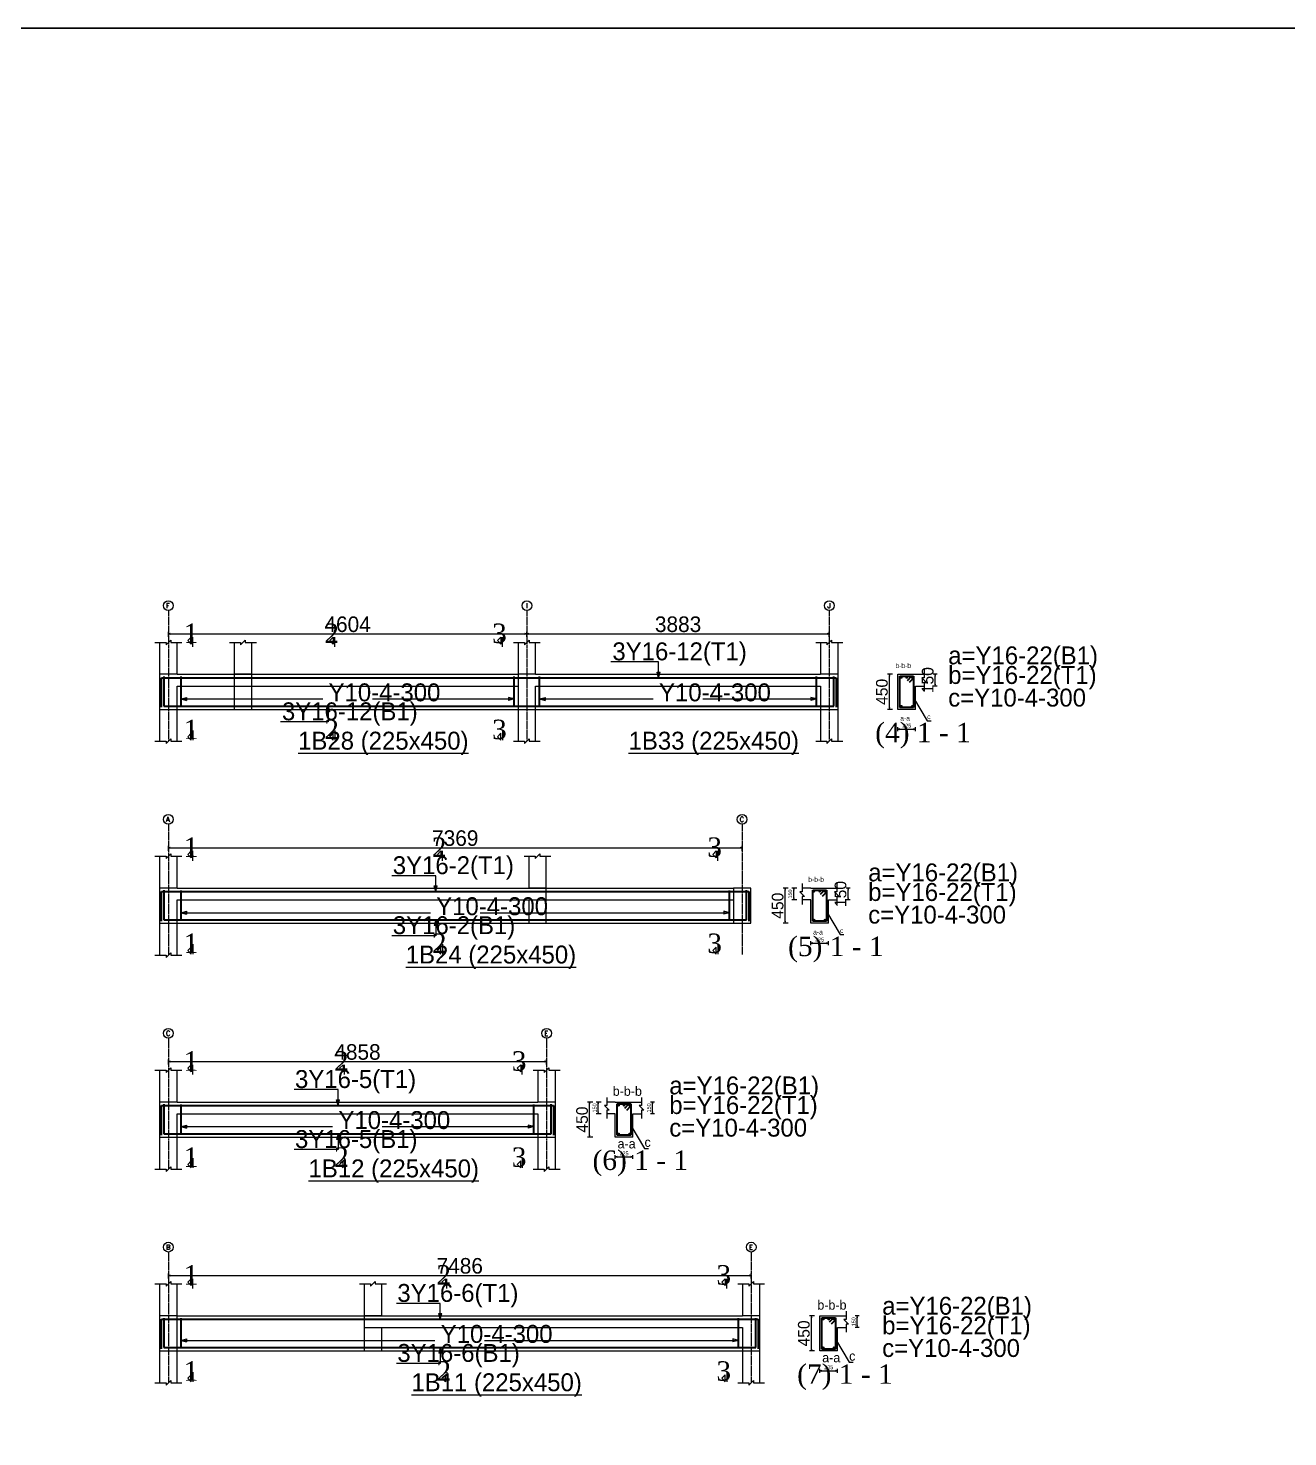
# Model space of a CAD drawing. Header units: inches. Extents: x 23 to 2032867, y 13 to 664695.
# Drawn here: x 762802 to 778980, y 21627 to 39708 of the extents above; entities that cross this region are included whole.
import ezdxf

# ---------------------------------------------------------------- set-up
doc = ezdxf.new("R2010")
doc.units = ezdxf.units.IN
doc.header["$MEASUREMENT"] = 0
for name, pattern in [('Center', [40, 10, -5, 20, -5]), ('CENTER2', [0.7, 0.5, -0.1, 0, -0.1]), ('HIDDEN', [0.375, 0.25, -0.125])]:
    doc.linetypes.add(name, pattern=pattern)
for name, color, linetype, lineweight in [('Dim', 5, 'ByLayer', 0), ('S-_ANOT----_D', 5, 'ByLayer', 0), ('S-_ANOTGRID_E', 4, 'Center', 0), ('S-_ANOTGRID_T', 96, 'ByLayer', 0), ('S-_ANOTSECN_T', 96, 'ByLayer', 0), ('S-_ANOTSYBL_E', 5, 'ByLayer', 0), ('S-_BEAM----_E1', 6, 'ByLayer', 0), ('S-_REIN----_E', 1, 'ByLayer', 0), ('S-_REINLINK_E', 8, 'ByLayer', 0), ('S-_REINMARK_T', 6, 'ByLayer', 0), ('S-_SLAB----_EB', 3, 'HIDDEN', 0), ('S-_SLAB----_EF', 5, 'ByLayer', 0)]:
    doc.layers.add(name, color=color, linetype=linetype, lineweight=lineweight)
doc.layers.add('dimensions', color=1, linetype='Continuous')
doc.styles.add('AKS2', font='ROMAND', dxfattribs={"height": 62.5})
doc.styles.add('OLCU', font='TXT', dxfattribs={"height": 50})
doc.styles.add('STYLE1', font='romantic.ttf')
doc.styles.add('TDONATI', font='TXT', dxfattribs={"height": 62.5})

# ---------------------------------------------------------------- blocks, each defined once
blk = doc.blocks.new('PCDIM_ARROW')
at = {"layer": 'Dim'}
blk.add_hatch(color=256, dxfattribs=at).paths.add_polyline_path([(0, 0), (-1, 0.1667), (-1, -0.1667)], flags=0)
blk.add_hatch(color=256, dxfattribs=at).paths.add_polyline_path([(0, 0), (-1, 0.1667), (-1, -0.1667)], flags=0)
blk.add_hatch(color=256, dxfattribs=at).paths.add_polyline_path([(0, 0), (-1, 0.1667), (-1, -0.1667)], flags=0)
blk.add_hatch(color=256, dxfattribs=at).paths.add_polyline_path([(0, 0), (-1, 0.1667), (-1, -0.1667)], flags=0)
at = {"layer": 'S-_ANOT----_D'}
blk.add_hatch(color=256, dxfattribs=at).paths.add_polyline_path([(0, 0), (-1, 0.1667), (-1, -0.1667)], flags=0)
blk.add_hatch(color=256, dxfattribs=at).paths.add_polyline_path([(0, 0), (-1, 0.1667), (-1, -0.1667)], flags=0)
at = {"layer": 'Dim'}
blk.add_lwpolyline([(0, 0), (-1, 0.1667), (-1, -0.1667)], close=True, dxfattribs=at)
blk.add_lwpolyline([(0, 0), (-1, 0.1667), (-1, -0.1667)], close=True, dxfattribs=at)
blk.add_lwpolyline([(0, 0), (-1, 0.1667), (-1, -0.1667)], close=True, dxfattribs=at)
blk.add_lwpolyline([(0, 0), (-1, 0.1667), (-1, -0.1667)], close=True, dxfattribs=at)
at = {"layer": 'S-_ANOT----_D'}
blk.add_lwpolyline([(0, 0), (-1, 0.1667), (-1, -0.1667)], close=True, dxfattribs=at)
blk.add_lwpolyline([(0, 0), (-1, 0.1667), (-1, -0.1667)], close=True, dxfattribs=at)

msp = doc.modelspace()

# ---------------------------------------------------------------- linework, layer by layer
at = {"layer": 'dimensions', "color": 7}
msp.add_lwpolyline([(796119.07, 8291.459), (744423.891, 8291.459), (744423.891, 39708.013), (796119.07, 39708.013)], close=True, dxfattribs=at)
at = {"layer": 'S-_ANOT----_D'}
for p, q in [((764430.23, 31824.31), (764572.73, 31824.31)), ((764572.73, 31794.31), (764632.73, 31854.31)), ((764572.73, 31824.31), (764572.73, 31794.31)), ((764632.73, 31854.31), (764632.73, 31824.31)), ((764632.73, 31824.31), (764775.23, 31824.31)), ((765387.73, 31824.31), (765530.23, 31824.31)), ((765387.73, 31824.31), (765530.23, 31824.31)), ((765530.23, 31794.31), (765590.23, 31854.31)), ((765530.23, 31794.31), (765590.23, 31854.31)), ((765530.23, 31824.31), (765530.23, 31794.31)), ((765530.23, 31824.31), (765530.23, 31794.31)), ((765590.23, 31854.31), (765590.23, 31824.31)), ((765590.23, 31854.31), (765590.23, 31824.31)), ((765590.23, 31824.31), (765732.73, 31824.31)), ((765590.23, 31824.31), (765732.73, 31824.31)), ((769034.73, 31824.31), (769177.23, 31824.31)), ((769177.23, 31794.31), (769237.23, 31854.31)), ((769177.23, 31824.31), (769177.23, 31794.31)), ((769237.23, 31854.31), (769237.23, 31824.31)), ((769237.23, 31824.31), (769379.73, 31824.31)), ((772918.23, 31824.31), (773060.73, 31824.31)), ((773060.73, 31794.31), (773120.73, 31854.31)), ((773060.73, 31824.31), (773060.73, 31794.31)), ((773120.73, 31854.31), (773120.73, 31824.31)), ((773120.73, 31824.31), (773263.23, 31824.31)), ((770898.98, 31574.31), (770286.48, 31574.31)), ((770898.98, 31371.31), (770898.98, 31574.31)), ((774308.23, 31474.31), (774308.23, 31369.31)), ((770898.98, 31371.31), (770879.57, 31443.755)), ((770879.57, 31443.755), (770918.39, 31443.755)), ((770898.98, 31371.31), (770918.39, 31443.755)), ((774308.23, 31369.31), (774278.23, 31369.31)), ((774278.23, 31369.31), (774338.23, 31309.31)), ((774338.23, 31309.31), (774308.23, 31309.31)), ((774308.23, 31309.31), (774308.23, 31204.31)), ((764765.23, 31099.31), (764765.23, 31139.31)), ((764765.23, 31099.31), (764837.67, 31118.721)), ((764765.23, 31099.31), (764837.67, 31079.899)), ((764765.23, 31099.31), (764765.23, 31074.31)), ((764765.23, 31099.31), (766586.23, 31099.31)), ((764837.67, 31118.721), (764837.67, 31079.899)), ((767223.73, 31099.31), (769044.73, 31099.31)), ((769044.73, 31099.31), (768972.28, 31118.721)), ((768972.28, 31118.721), (768972.28, 31079.899)), ((769044.73, 31099.31), (768972.28, 31079.899)), ((769044.73, 31099.31), (769044.73, 31139.31)), ((769044.73, 31099.31), (769044.73, 31074.31)), ((769369.73, 31099.31), (769369.73, 31139.31)), ((769369.73, 31099.31), (769442.17, 31118.721)), ((769369.73, 31099.31), (769442.17, 31079.899)), ((769369.73, 31099.31), (769369.73, 31074.31)), ((769369.73, 31099.31), (770830.23, 31099.31)), ((769442.17, 31118.721), (769442.17, 31079.899)), ((771467.73, 31099.31), (772928.23, 31099.31)), ((772928.23, 31099.31), (772855.78, 31118.721)), ((772855.78, 31118.721), (772855.78, 31079.899)), ((772928.23, 31099.31), (772855.78, 31079.899)), ((772928.23, 31099.31), (772928.23, 31139.31)), ((772928.23, 31099.31), (772928.23, 31074.31)), ((774173.22, 31114.31), (774348.23, 30819.31)), ((766654.98, 31007.31), (766635.57, 30934.866)), ((766674.39, 30934.866), (766635.57, 30934.866)), ((766654.98, 31007.31), (766674.39, 30934.866)), ((766654.98, 31007.31), (766654.98, 30804.31)), ((766654.98, 30804.31), (766042.48, 30804.31)), ((774348.23, 30819.31), (774398.23, 30819.31)), ((764572.73, 30524.31), (764632.73, 30584.31)), ((764632.73, 30584.31), (764632.73, 30554.31)), ((769177.23, 30524.31), (769237.23, 30584.31)), ((769237.23, 30584.31), (769237.23, 30554.31)), ((773060.73, 30524.31), (773120.73, 30584.31)), ((773120.73, 30584.31), (773120.73, 30554.31)), ((764430.23, 30554.31), (764572.73, 30554.31)), ((764572.73, 30554.31), (764572.73, 30524.31)), ((764632.73, 30554.31), (764775.23, 30554.31)), ((769034.73, 30554.31), (769177.23, 30554.31)), ((769177.23, 30554.31), (769177.23, 30524.31)), ((769237.23, 30554.31), (769379.73, 30554.31)), ((772918.23, 30554.31), (773060.73, 30554.31)), ((773060.73, 30554.31), (773060.73, 30524.31)), ((773120.73, 30554.31), (773263.23, 30554.31)), ((764430.23, 29079.31), (764572.73, 29079.31)), ((764572.73, 29049.31), (764632.73, 29109.31)), ((764572.73, 29079.31), (764572.73, 29049.31)), ((764632.73, 29109.31), (764632.73, 29079.31)), ((764632.73, 29079.31), (764775.23, 29079.31)), ((769171.07, 29079.31), (769313.57, 29079.31)), ((769171.07, 29079.31), (769313.57, 29079.31)), ((769313.57, 29049.31), (769373.57, 29109.31)), ((769313.57, 29049.31), (769373.57, 29109.31)), ((769313.57, 29079.31), (769313.57, 29049.31)), ((769313.57, 29079.31), (769313.57, 29049.31)), ((769373.57, 29109.31), (769373.57, 29079.31)), ((769373.57, 29109.31), (769373.57, 29079.31)), ((769373.57, 29079.31), (769516.07, 29079.31)), ((769373.57, 29079.31), (769516.07, 29079.31)), ((768037.11, 28829.31), (767474.61, 28829.31)), ((768037.11, 28626.31), (768037.11, 28829.31)), ((768037.11, 28626.31), (768017.7, 28698.754)), ((768017.7, 28698.754), (768056.52, 28698.754)), ((768037.11, 28626.31), (768056.52, 28698.754)), ((772743.99, 28624.31), (772713.99, 28624.31)), ((772713.99, 28624.31), (772773.99, 28564.31)), ((772743.99, 28729.31), (772743.99, 28624.31)), ((773188.99, 28624.31), (773158.99, 28624.31)), ((773158.99, 28624.31), (773218.99, 28564.31)), ((773188.99, 28729.31), (773188.99, 28624.31)), ((764765.23, 28354.31), (764765.23, 28394.31)), ((771808.99, 28354.31), (771808.99, 28394.31)), ((772773.99, 28564.31), (772743.99, 28564.31)), ((772743.99, 28564.31), (772743.99, 28459.31)), ((773218.99, 28564.31), (773188.99, 28564.31)), ((773188.99, 28564.31), (773188.99, 28459.31)), ((764765.23, 28354.31), (764837.67, 28373.721)), ((764765.23, 28354.31), (764837.67, 28334.899)), ((764765.23, 28354.31), (764765.23, 28329.31)), ((764765.23, 28354.31), (767968.36, 28354.31)), ((764837.67, 28373.721), (764837.67, 28334.899)), ((768037.11, 28262.31), (768017.7, 28189.866)), ((768037.11, 28262.31), (768056.52, 28189.866)), ((768037.11, 28262.31), (768037.11, 28059.31)), ((768605.86, 28354.31), (771808.99, 28354.31)), ((771808.99, 28354.31), (771736.54, 28373.721)), ((771736.54, 28373.721), (771736.54, 28334.899)), ((771808.99, 28354.31), (771736.54, 28334.899)), ((771808.99, 28354.31), (771808.99, 28329.31)), ((773053.98, 28369.31), (773228.99, 28074.31)), ((768037.11, 28059.31), (767474.61, 28059.31)), ((768056.52, 28189.866), (768017.7, 28189.866)), ((773228.99, 28074.31), (773278.99, 28074.31)), ((764430.23, 27809.31), (764572.73, 27809.31)), ((764572.73, 27779.31), (764632.73, 27839.31)), ((764572.73, 27809.31), (764572.73, 27779.31)), ((764632.73, 27839.31), (764632.73, 27809.31)), ((764632.73, 27809.31), (764775.23, 27809.31)), ((764430.23, 26334.31), (764572.73, 26334.31)), ((764572.73, 26304.31), (764632.73, 26364.31)), ((764572.73, 26334.31), (764572.73, 26304.31)), ((764632.73, 26364.31), (764632.73, 26334.31)), ((764632.73, 26334.31), (764775.23, 26334.31)), ((769287.81, 26334.31), (769430.31, 26334.31)), ((769430.31, 26304.31), (769490.32, 26364.31)), ((769430.31, 26334.31), (769430.31, 26304.31)), ((769490.32, 26364.31), (769490.32, 26334.31)), ((769490.32, 26334.31), (769632.82, 26334.31)), ((766781.52, 26084.31), (766219.02, 26084.31)), ((766781.52, 25881.31), (766781.52, 26084.31)), ((766781.52, 25881.31), (766762.11, 25953.754)), ((766762.11, 25953.754), (766800.93, 25953.754)), ((766781.52, 25881.31), (766800.93, 25953.754)), ((770232.82, 25879.31), (770202.82, 25879.31)), ((770202.82, 25879.31), (770262.81, 25819.31)), ((770232.82, 25984.31), (770232.82, 25879.31)), ((770677.82, 25879.31), (770647.81, 25879.31)), ((770647.81, 25879.31), (770707.81, 25819.31)), ((770677.82, 25984.31), (770677.82, 25879.31)), ((770262.81, 25819.31), (770232.82, 25819.31)), ((770232.82, 25819.31), (770232.82, 25714.31)), ((770707.81, 25819.31), (770677.82, 25819.31)), ((770677.82, 25819.31), (770677.82, 25714.31)), ((764765.23, 25609.31), (764765.23, 25649.31)), ((764765.23, 25609.31), (764837.67, 25628.721)), ((764765.23, 25609.31), (764837.67, 25589.899)), ((764765.23, 25609.31), (764765.23, 25584.31)), ((764765.23, 25609.31), (766712.77, 25609.31)), ((764837.67, 25628.721), (764837.67, 25589.899)), ((766781.52, 25517.31), (766762.11, 25444.865)), ((766781.52, 25517.31), (766800.93, 25444.865)), ((766781.52, 25517.31), (766781.52, 25314.31)), ((767350.27, 25609.31), (769297.81, 25609.31)), ((769297.81, 25609.31), (769225.37, 25628.721)), ((769225.37, 25628.721), (769225.37, 25589.899)), ((769297.81, 25609.31), (769225.37, 25589.899)), ((769297.81, 25609.31), (769297.81, 25649.31)), ((769297.81, 25609.31), (769297.81, 25584.31)), ((770542.81, 25624.31), (770717.81, 25329.31)), ((766781.52, 25314.31), (766219.02, 25314.31)), ((766800.93, 25444.865), (766762.11, 25444.865)), ((770717.81, 25329.31), (770767.82, 25329.31)), ((764430.23, 25064.31), (764572.73, 25064.31)), ((764572.73, 25034.31), (764632.73, 25094.31)), ((764572.73, 25064.31), (764572.73, 25034.31)), ((764632.73, 25094.31), (764632.73, 25064.31)), ((764632.73, 25064.31), (764775.23, 25064.31)), ((769287.81, 25064.31), (769430.31, 25064.31)), ((769430.31, 25034.31), (769490.32, 25094.31)), ((769430.31, 25064.31), (769430.31, 25034.31)), ((769490.32, 25094.31), (769490.32, 25064.31)), ((769490.32, 25064.31), (769632.82, 25064.31)), ((764430.23, 23589.31), (764572.73, 23589.31)), ((764572.73, 23559.31), (764632.73, 23619.31)), ((764572.73, 23589.31), (764572.73, 23559.31)), ((764632.73, 23619.31), (764632.73, 23589.31)), ((764632.73, 23589.31), (764775.23, 23589.31)), ((767058.15, 23589.31), (767200.65, 23589.31)), ((767058.15, 23589.31), (767200.65, 23589.31)), ((767200.65, 23559.31), (767260.65, 23619.31)), ((767200.65, 23559.31), (767260.65, 23619.31)), ((767200.65, 23589.31), (767200.65, 23559.31)), ((767200.65, 23589.31), (767200.65, 23559.31)), ((767260.65, 23619.31), (767260.65, 23589.31)), ((767260.65, 23619.31), (767260.65, 23589.31)), ((767260.65, 23589.31), (767403.15, 23589.31)), ((767260.65, 23589.31), (767403.15, 23589.31)), ((771915.73, 23589.31), (772058.23, 23589.31)), ((772058.23, 23559.31), (772118.23, 23619.31)), ((772058.23, 23589.31), (772058.23, 23559.31)), ((772118.23, 23619.31), (772118.23, 23589.31)), ((772118.23, 23589.31), (772260.73, 23589.31)), ((768095.48, 23339.31), (767532.98, 23339.31)), ((768095.48, 23136.31), (768095.48, 23339.31)), ((768095.48, 23136.31), (768076.07, 23208.754)), ((768076.07, 23208.754), (768114.89, 23208.754)), ((768095.48, 23136.31), (768114.89, 23208.754)), ((773305.73, 23239.31), (773305.73, 23134.31)), ((773305.73, 23134.31), (773275.73, 23134.31)), ((773275.73, 23134.31), (773335.73, 23074.31)), ((773335.73, 23074.31), (773305.73, 23074.31)), ((773305.73, 23074.31), (773305.73, 22969.31)), ((764765.23, 22864.31), (764765.23, 22904.31)), ((764765.23, 22864.31), (764837.67, 22883.721)), ((764765.23, 22864.31), (764837.67, 22844.899)), ((764765.23, 22864.31), (764765.23, 22839.31)), ((764765.23, 22864.31), (768026.73, 22864.31)), ((764837.67, 22883.721), (764837.67, 22844.899)), ((768664.23, 22864.31), (771925.73, 22864.31)), ((771925.73, 22864.31), (771853.29, 22883.721)), ((771853.29, 22883.721), (771853.29, 22844.899)), ((771925.73, 22864.31), (771853.29, 22844.899)), ((771925.73, 22864.31), (771925.73, 22904.31)), ((771925.73, 22864.31), (771925.73, 22839.31)), ((773170.73, 22879.31), (773345.73, 22584.31)), ((768095.48, 22772.31), (768076.07, 22699.866)), ((768114.89, 22699.866), (768076.07, 22699.866)), ((768095.48, 22772.31), (768114.89, 22699.866)), ((768095.48, 22772.31), (768095.48, 22569.31)), ((768095.48, 22569.31), (767532.98, 22569.31)), ((773345.73, 22584.31), (773395.73, 22584.31)), ((764430.23, 22319.31), (764572.73, 22319.31)), ((764572.73, 22289.31), (764632.73, 22349.31)), ((764572.73, 22319.31), (764572.73, 22289.31)), ((764632.73, 22349.31), (764632.73, 22319.31)), ((764632.73, 22319.31), (764775.23, 22319.31)), ((771915.73, 22319.31), (772058.23, 22319.31)), ((772058.23, 22289.31), (772118.23, 22349.31)), ((772058.23, 22319.31), (772058.23, 22289.31)), ((772118.23, 22349.31), (772118.23, 22319.31)), ((772118.23, 22319.31), (772260.73, 22319.31))]:
    msp.add_line(p, q, dxfattribs=at)
at = {"layer": 'S-_ANOT----_D', "linetype": 'Continuous'}
for p, q in [((764602.73, 31894.31), (764602.73, 31959.31)), ((764627.73, 31934.31), (769182.23, 31934.31)), ((769207.23, 31894.31), (769207.23, 31959.31)), ((769207.23, 31894.31), (769207.23, 31959.31)), ((769232.23, 31934.31), (773065.73, 31934.31)), ((773090.73, 31894.31), (773090.73, 31959.31)), ((773903.23, 31414.31), (773838.23, 31414.31)), ((773863.23, 30989.31), (773863.23, 31389.31)), ((774476.23, 31414.31), (774426.23, 31414.31)), ((774451.23, 31289.31), (774451.23, 31389.31)), ((774476.23, 31264.31), (774426.23, 31264.31)), ((773903.23, 30964.31), (773838.23, 30964.31)), ((773973.23, 30684.31), (773973.23, 30734.31)), ((773998.23, 30709.31), (774173.23, 30709.31)), ((774198.23, 30684.31), (774198.23, 30734.31)), ((764602.73, 29149.31), (764602.73, 29214.31)), ((764627.73, 29189.31), (771946.49, 29189.31)), ((771971.49, 29149.31), (771971.49, 29214.31)), ((772563.99, 28669.31), (772498.99, 28669.31)), ((772523.99, 28244.31), (772523.99, 28644.31)), ((772673.99, 28669.31), (772608.99, 28669.31)), ((772633.99, 28544.31), (772633.99, 28644.31)), ((773356.99, 28669.31), (773306.99, 28669.31)), ((773331.99, 28544.31), (773331.99, 28644.31)), ((772673.99, 28519.31), (772608.99, 28519.31)), ((773356.99, 28519.31), (773306.99, 28519.31)), ((772563.99, 28219.31), (772498.99, 28219.31)), ((772853.99, 27939.31), (772853.99, 27989.31)), ((772878.99, 27964.31), (773053.99, 27964.31)), ((773078.99, 27939.31), (773078.99, 27989.31)), ((764602.73, 26404.31), (764602.73, 26469.31)), ((764627.73, 26444.31), (769435.31, 26444.31)), ((769460.31, 26404.31), (769460.31, 26469.31)), ((770052.82, 25924.31), (769987.81, 25924.31)), ((770012.81, 25499.31), (770012.81, 25899.31)), ((770162.81, 25924.31), (770097.82, 25924.31)), ((770122.82, 25799.31), (770122.82, 25899.31)), ((770845.81, 25924.31), (770795.82, 25924.31)), ((770820.82, 25799.31), (770820.82, 25899.31)), ((770162.81, 25774.31), (770097.82, 25774.31)), ((770845.81, 25774.31), (770795.82, 25774.31)), ((770052.82, 25474.31), (769987.81, 25474.31)), ((770342.81, 25194.31), (770342.81, 25244.31)), ((770367.81, 25219.31), (770542.81, 25219.31)), ((770567.81, 25194.31), (770567.81, 25244.31)), ((764602.73, 23659.31), (764602.73, 23724.31)), ((764627.73, 23699.31), (772063.23, 23699.31)), ((772088.23, 23659.31), (772088.23, 23724.31)), ((772900.73, 23179.31), (772835.73, 23179.31)), ((772860.73, 22754.31), (772860.73, 23154.31)), ((773473.74, 23179.31), (773423.73, 23179.31)), ((773448.73, 23054.31), (773448.73, 23154.31)), ((773473.74, 23029.31), (773423.73, 23029.31)), ((772900.73, 22729.31), (772835.73, 22729.31)), ((772970.73, 22449.31), (772970.73, 22499.31)), ((772995.73, 22474.31), (773170.73, 22474.31)), ((773195.73, 22449.31), (773195.73, 22499.31))]:
    msp.add_line(p, q, dxfattribs=at)
at = {"layer": 'S-_ANOT----_D', "color": 7}
for centre in [(764602.73, 32296.81), (769207.23, 32296.81), (773090.73, 32296.81), (764602.73, 29551.81), (771971.49, 29551.81), (764602.73, 26806.81), (769460.31, 26806.81), (764602.73, 24061.81), (772088.23, 24061.81)]:
    msp.add_circle(centre, 62.5, dxfattribs=at)
at = {"layer": 'S-_ANOTGRID_E'}
for p, q in [((764602.73, 32234.31), (764602.73, 30554.31)), ((769207.23, 32234.31), (769207.23, 30554.31)), ((773090.73, 32234.31), (773090.73, 30554.31)), ((764602.73, 29489.31), (764602.73, 27809.31)), ((771971.49, 29489.31), (771971.49, 27819.31)), ((764602.73, 26744.31), (764602.73, 25064.31)), ((769460.31, 26744.31), (769460.31, 25064.31)), ((764602.73, 23999.31), (764602.73, 22319.31)), ((772088.23, 23999.31), (772088.23, 22319.31))]:
    msp.add_line(p, q, dxfattribs=at)
at = {"layer": 'S-_ANOTSYBL_E'}
for p, q in [((764895.23, 31891.81), (764851.03, 31847.616)), ((764851.03, 31847.616), (764895.23, 31803.422)), ((764895.23, 31891.81), (764895.23, 31803.422)), ((764915.23, 31766.81), (764915.23, 31891.81)), ((766719.98, 31891.81), (766675.78, 31847.616)), ((766675.78, 31847.616), (766719.98, 31803.422)), ((766719.98, 31891.81), (766719.98, 31803.422)), ((766739.98, 31766.81), (766739.98, 31891.81)), ((768874.73, 31891.81), (768830.53, 31847.616)), ((768830.53, 31847.616), (768874.73, 31803.422)), ((768874.73, 31891.81), (768874.73, 31803.422)), ((768894.73, 31766.81), (768894.73, 31891.81)), ((764851.03, 30613.504), (764895.23, 30657.698)), ((764895.23, 30569.31), (764851.03, 30613.504)), ((764895.23, 30569.31), (764895.23, 30657.698)), ((764915.23, 30694.31), (764915.23, 30569.31)), ((766675.78, 30613.504), (766719.98, 30657.698)), ((766719.98, 30569.31), (766675.78, 30613.504)), ((766719.98, 30569.31), (766719.98, 30657.698)), ((766739.98, 30694.31), (766739.98, 30569.31)), ((768830.53, 30613.504), (768874.73, 30657.698)), ((768874.73, 30569.31), (768830.53, 30613.504)), ((768874.73, 30569.31), (768874.73, 30657.698)), ((768894.73, 30694.31), (768894.73, 30569.31)), ((764895.23, 29146.81), (764851.03, 29102.616)), ((764895.23, 29146.81), (764895.23, 29058.422)), ((764915.23, 29021.81), (764915.23, 29146.81)), ((768102.11, 29146.81), (768057.91, 29102.616)), ((768102.11, 29146.81), (768102.11, 29058.422)), ((768122.11, 29021.81), (768122.11, 29146.81)), ((771638.99, 29146.81), (771594.79, 29102.616)), ((771638.99, 29146.81), (771638.99, 29058.422)), ((771658.99, 29021.81), (771658.99, 29146.81)), ((764851.03, 29102.616), (764895.23, 29058.422)), ((768057.91, 29102.616), (768102.11, 29058.422)), ((771594.79, 29102.616), (771638.99, 29058.422)), ((764851.03, 27868.504), (764895.23, 27912.698)), ((764895.23, 27824.31), (764851.03, 27868.504)), ((764895.23, 27824.31), (764895.23, 27912.698)), ((764915.23, 27949.31), (764915.23, 27824.31)), ((768057.91, 27868.504), (768102.11, 27912.698)), ((768102.11, 27824.31), (768057.91, 27868.504)), ((768102.11, 27824.31), (768102.11, 27912.698)), ((768122.11, 27949.31), (768122.11, 27824.31)), ((771594.79, 27868.504), (771638.99, 27912.698)), ((771638.99, 27824.31), (771594.79, 27868.504)), ((771638.99, 27824.31), (771638.99, 27912.698)), ((771658.99, 27949.31), (771658.99, 27824.31)), ((764895.23, 26401.81), (764851.03, 26357.616)), ((764895.23, 26401.81), (764895.23, 26313.422)), ((764915.23, 26276.81), (764915.23, 26401.81)), ((766846.52, 26401.81), (766802.33, 26357.616)), ((766846.52, 26401.81), (766846.52, 26313.422)), ((766866.52, 26276.81), (766866.52, 26401.81)), ((769127.81, 26401.81), (769083.62, 26357.616)), ((769127.81, 26401.81), (769127.81, 26313.422)), ((769147.81, 26276.81), (769147.81, 26401.81)), ((764851.03, 26357.616), (764895.23, 26313.422)), ((766802.33, 26357.616), (766846.52, 26313.422)), ((769083.62, 26357.616), (769127.81, 26313.422)), ((764851.03, 25123.504), (764895.23, 25167.699)), ((764895.23, 25079.31), (764895.23, 25167.699)), ((764915.23, 25204.31), (764915.23, 25079.31)), ((766802.33, 25123.504), (766846.52, 25167.699)), ((766846.52, 25079.31), (766846.52, 25167.699)), ((766866.52, 25204.31), (766866.52, 25079.31)), ((769083.62, 25123.504), (769127.81, 25167.699)), ((769127.81, 25079.31), (769127.81, 25167.699)), ((769147.81, 25204.31), (769147.81, 25079.31)), ((764895.23, 25079.31), (764851.03, 25123.504)), ((766846.52, 25079.31), (766802.33, 25123.504)), ((769127.81, 25079.31), (769083.62, 25123.504)), ((764895.23, 23656.81), (764851.03, 23612.617)), ((764851.03, 23612.617), (764895.23, 23568.422)), ((764895.23, 23656.81), (764895.23, 23568.422)), ((764915.23, 23531.81), (764915.23, 23656.81)), ((768160.48, 23656.81), (768116.29, 23612.617)), ((768116.29, 23612.617), (768160.48, 23568.422)), ((768160.48, 23656.81), (768160.48, 23568.422)), ((768180.48, 23531.81), (768180.48, 23656.81)), ((771755.73, 23656.81), (771711.54, 23612.617)), ((771711.54, 23612.617), (771755.73, 23568.422)), ((771755.73, 23656.81), (771755.73, 23568.422)), ((771775.74, 23531.81), (771775.74, 23656.81)), ((764851.03, 22378.5), (764895.23, 22422.699)), ((764895.23, 22334.31), (764895.23, 22422.699)), ((764915.23, 22459.31), (764915.23, 22334.31)), ((768116.29, 22378.5), (768160.48, 22422.699)), ((768160.48, 22334.31), (768160.48, 22422.699)), ((768180.48, 22459.31), (768180.48, 22334.31)), ((771711.54, 22378.5), (771755.73, 22422.699)), ((771755.73, 22334.31), (771755.73, 22422.699)), ((771775.74, 22459.31), (771775.74, 22334.31)), ((764895.23, 22334.31), (764851.03, 22378.5)), ((768160.48, 22334.31), (768116.29, 22378.5)), ((771755.73, 22334.31), (771711.54, 22378.5))]:
    msp.add_line(p, q, dxfattribs=at)
at = {"layer": 'S-_BEAM----_E1'}
for p, q in [((764490.23, 31824.31), (764490.23, 31414.31)), ((764715.23, 31414.31), (764715.23, 31824.31)), ((769094.73, 31824.31), (769094.73, 31414.31)), ((769319.73, 31414.31), (769319.73, 31824.31)), ((772978.23, 31824.31), (772978.23, 31414.31)), ((773203.23, 31414.31), (773203.23, 31824.31)), ((764490.23, 31414.31), (764490.23, 30554.31)), ((764715.23, 31414.31), (769094.73, 31414.31)), ((769319.73, 31414.31), (772978.23, 31414.31)), ((773203.23, 30554.31), (773203.23, 31414.31)), ((773973.23, 31414.31), (774198.23, 31414.31)), ((773973.23, 30964.31), (773973.23, 31414.31)), ((774198.23, 31414.31), (774308.23, 31414.31)), ((774198.23, 30964.31), (774198.23, 31264.31)), ((774198.23, 31264.31), (774308.23, 31264.31)), ((764715.23, 30554.31), (764715.23, 30964.31)), ((764715.23, 30964.31), (769094.73, 30964.31)), ((769094.73, 30964.31), (769094.73, 30554.31)), ((769319.73, 30554.31), (769319.73, 30964.31)), ((769319.73, 30964.31), (772978.23, 30964.31)), ((772978.23, 30964.31), (772978.23, 30554.31)), ((774198.23, 30964.31), (773973.23, 30964.31)), ((764490.23, 29079.31), (764490.23, 28669.31)), ((764715.23, 28669.31), (764715.23, 29079.31)), ((764490.23, 28669.31), (764490.23, 27809.31)), ((764715.23, 28669.31), (771858.99, 28669.31)), ((772083.99, 28669.31), (771858.99, 28669.31)), ((772083.99, 28219.31), (772083.99, 28669.31)), ((772853.99, 28669.31), (772743.99, 28669.31)), ((772853.99, 28669.31), (773078.99, 28669.31)), ((773078.99, 28669.31), (773188.99, 28669.31)), ((772853.99, 28519.31), (772743.99, 28519.31)), ((772853.99, 28219.31), (772853.99, 28519.31)), ((773078.99, 28219.31), (773078.99, 28519.31)), ((773078.99, 28519.31), (773188.99, 28519.31)), ((764715.23, 27809.31), (764715.23, 28219.31)), ((764715.23, 28219.31), (771858.99, 28219.31)), ((771858.99, 28219.31), (772083.99, 28219.31)), ((773078.99, 28219.31), (772853.99, 28219.31)), ((764490.23, 26334.31), (764490.23, 25924.31)), ((764715.23, 25924.31), (764715.23, 26334.31)), ((769347.82, 26334.31), (769347.82, 25924.31)), ((769572.81, 25924.31), (769572.81, 26334.31)), ((764490.23, 25924.31), (764490.23, 25064.31)), ((764715.23, 25924.31), (769347.82, 25924.31)), ((769572.81, 25064.31), (769572.81, 25924.31)), ((770342.81, 25924.31), (770232.82, 25924.31)), ((770342.81, 25924.31), (770567.81, 25924.31)), ((770567.81, 25924.31), (770677.82, 25924.31)), ((770342.81, 25774.31), (770232.82, 25774.31)), ((770342.81, 25474.31), (770342.81, 25774.31)), ((770567.81, 25474.31), (770567.81, 25774.31)), ((770567.81, 25774.31), (770677.82, 25774.31)), ((764715.23, 25064.31), (764715.23, 25474.31)), ((764715.23, 25474.31), (769347.82, 25474.31)), ((769347.82, 25474.31), (769347.82, 25064.31)), ((770567.81, 25474.31), (770342.81, 25474.31)), ((764490.23, 23589.31), (764490.23, 23179.31)), ((764715.23, 23179.31), (764715.23, 23589.31)), ((771975.73, 23589.31), (771975.73, 23179.31)), ((772200.73, 23179.31), (772200.73, 23589.31)), ((764490.23, 23179.31), (764490.23, 22319.31)), ((764715.23, 23179.31), (771975.73, 23179.31)), ((772200.73, 22319.31), (772200.73, 23179.31)), ((772970.73, 23179.31), (773195.73, 23179.31)), ((772970.73, 22729.31), (772970.73, 23179.31)), ((773195.73, 23179.31), (773305.73, 23179.31)), ((773195.73, 22729.31), (773195.73, 23029.31)), ((773195.73, 23029.31), (773305.73, 23029.31)), ((764715.23, 22319.31), (764715.23, 22729.31)), ((764715.23, 22729.31), (771975.73, 22729.31)), ((771975.73, 22729.31), (771975.73, 22319.31)), ((773195.73, 22729.31), (772970.73, 22729.31))]:
    msp.add_line(p, q, dxfattribs=at)
at = {"layer": 'S-_REIN----_E', "lineweight": 30}
for p, q in [((764515.23, 30991.31), (764515.23, 31371.31)), ((764515.23, 31371.31), (773178.23, 31371.31)), ((764545.23, 31387.31), (764545.23, 31007.31)), ((773148.23, 31007.31), (773148.23, 31387.31)), ((773178.23, 31371.31), (773178.23, 30991.31)), ((764545.23, 31007.31), (773148.23, 31007.31)), ((764515.23, 28246.31), (764515.23, 28626.31)), ((764515.23, 28626.31), (772058.99, 28626.31)), ((764545.23, 28642.31), (764545.23, 28262.31)), ((772028.99, 28262.31), (772028.99, 28642.31)), ((772058.99, 28626.31), (772058.99, 28246.31)), ((764545.23, 28262.31), (772028.99, 28262.31)), ((764515.23, 25501.31), (764515.23, 25881.31)), ((764515.23, 25881.31), (769547.81, 25881.31)), ((764545.23, 25897.31), (764545.23, 25517.31)), ((769517.81, 25517.31), (769517.81, 25897.31)), ((769547.81, 25881.31), (769547.81, 25501.31)), ((764545.23, 25517.31), (769517.81, 25517.31)), ((764545.23, 23152.31), (764545.23, 22772.31)), ((772145.73, 22772.31), (772145.73, 23152.31)), ((764515.23, 22756.31), (764515.23, 23136.31)), ((764515.23, 23136.31), (772175.73, 23136.31)), ((772175.73, 23136.31), (772175.73, 22756.31)), ((764545.23, 22772.31), (772145.73, 22772.31))]:
    msp.add_line(p, q, dxfattribs=at)
at = {"layer": 'S-_REIN----_E'}
for centre in [(774016.23, 31371.31), (774085.73, 31371.31), (774155.23, 31371.31), (774016.23, 31007.31), (774155.23, 31007.31), (772896.99, 28626.31), (772966.49, 28626.31), (773035.99, 28626.31), (772896.99, 28262.31), (773035.99, 28262.31), (770385.82, 25881.31), (770455.32, 25881.31), (770524.82, 25881.31), (770385.82, 25517.31), (770524.82, 25517.31), (773013.73, 23136.31), (773083.23, 23136.31), (773152.73, 23136.31), (773013.73, 22772.31), (773152.73, 22772.31)]:
    msp.add_circle(centre, 8, dxfattribs=at)
at = {"layer": 'S-_REINLINK_E', "lineweight": 30}
for p, q in [((764765.23, 30994.31), (764765.23, 31384.31)), ((769044.73, 30994.31), (769044.73, 31384.31)), ((769369.73, 30994.31), (769369.73, 31384.31)), ((772928.23, 30994.31), (772928.23, 31384.31)), ((773998.23, 30989.315), (773998.23, 31389.305)), ((773998.23, 31389.305), (774173.22, 31389.305)), ((774148.22, 31389.305), (774091.65, 31332.737)), ((774173.22, 31364.305), (774116.65, 31307.736)), ((774173.22, 31389.305), (774173.22, 30989.315)), ((774173.22, 30989.315), (773998.23, 30989.315)), ((764765.23, 28249.31), (764765.23, 28639.31)), ((771808.99, 28249.31), (771808.99, 28639.31)), ((772878.99, 28244.315), (772878.99, 28644.305)), ((772878.99, 28644.305), (773053.98, 28644.305)), ((773028.98, 28644.305), (772972.42, 28587.737)), ((773053.98, 28619.305), (772997.42, 28562.737)), ((773053.98, 28644.305), (773053.98, 28244.315)), ((773053.98, 28244.315), (772878.99, 28244.315)), ((764765.23, 25504.31), (764765.23, 25894.31)), ((769297.81, 25504.31), (769297.81, 25894.31)), ((770367.82, 25499.315), (770367.82, 25899.305)), ((770367.82, 25899.305), (770542.81, 25899.305)), ((770517.81, 25899.305), (770461.24, 25842.736)), ((770542.81, 25874.305), (770486.24, 25817.736)), ((770542.81, 25899.305), (770542.81, 25499.315)), ((770542.81, 25499.315), (770367.82, 25499.315)), ((764765.23, 22759.31), (764765.23, 23149.31)), ((771925.73, 22759.31), (771925.73, 23149.31)), ((772995.74, 22754.315), (772995.74, 23154.305)), ((772995.74, 23154.305), (773170.73, 23154.305)), ((773145.73, 23154.305), (773089.16, 23097.736)), ((773170.73, 23154.305), (773170.73, 22754.315)), ((773170.73, 23129.304), (773114.16, 23072.737)), ((773170.73, 22754.315), (772995.74, 22754.315))]:
    msp.add_line(p, q, dxfattribs=at)
at = {"layer": 'S-_SLAB----_EB'}
for p, q in [((765447.73, 31824.31), (765447.73, 31264.31)), ((765672.73, 31414.31), (765672.73, 31824.31)), ((764715.23, 31414.31), (764490.23, 31414.31)), ((764490.23, 31414.31), (764490.23, 30964.31)), ((764715.23, 31414.31), (765447.73, 31414.31)), ((765672.73, 31414.31), (769094.73, 31414.31)), ((769319.73, 31414.31), (769094.73, 31414.31)), ((769319.73, 31414.31), (772978.23, 31414.31)), ((773203.23, 31414.31), (772978.23, 31414.31)), ((773203.23, 30964.31), (773203.23, 31414.31)), ((764715.23, 30964.31), (764715.23, 31264.31)), ((764715.23, 31264.31), (765560.23, 31264.31)), ((765447.73, 31264.31), (765672.73, 31264.31)), ((765560.23, 31264.31), (769094.73, 31264.31)), ((769094.73, 31264.31), (769094.73, 30964.31)), ((769319.73, 30964.31), (769319.73, 31264.31)), ((769319.73, 31264.31), (772978.23, 31264.31)), ((772978.23, 31264.31), (772978.23, 30964.31)), ((764490.23, 30964.31), (764715.23, 30964.31)), ((769094.73, 30964.31), (769319.73, 30964.31)), ((772978.23, 30964.31), (773203.23, 30964.31)), ((769231.07, 29079.31), (769231.07, 28669.31)), ((769456.07, 28669.31), (769456.07, 29079.31)), ((764715.23, 28669.31), (764490.23, 28669.31)), ((764490.23, 28669.31), (764490.23, 28219.31)), ((764715.23, 28669.31), (769231.07, 28669.31)), ((769456.07, 28669.31), (769231.07, 28669.31)), ((769456.07, 28669.31), (771858.99, 28669.31)), ((772083.99, 28669.31), (771858.99, 28669.31)), ((772083.99, 28219.31), (772083.99, 28669.31)), ((764715.23, 28219.31), (764715.23, 28519.31)), ((764715.23, 28519.31), (769231.07, 28519.31)), ((769231.07, 28519.31), (769231.07, 28219.31)), ((769231.07, 28519.31), (769456.07, 28519.31)), ((769456.07, 28219.31), (769456.07, 28519.31)), ((769456.07, 28519.31), (771858.99, 28519.31)), ((771858.99, 28519.31), (771858.99, 28219.31)), ((764490.23, 28219.31), (764715.23, 28219.31)), ((769231.07, 28219.31), (769456.07, 28219.31)), ((771858.99, 28219.31), (772083.99, 28219.31)), ((764715.23, 25924.31), (764490.23, 25924.31)), ((764490.23, 25924.31), (764490.23, 25474.31)), ((764715.23, 25924.31), (769347.82, 25924.31)), ((769572.81, 25924.31), (769347.82, 25924.31)), ((769572.81, 25474.31), (769572.81, 25924.31)), ((764715.23, 25474.31), (764715.23, 25774.31)), ((764715.23, 25774.31), (769347.82, 25774.31)), ((769347.82, 25774.31), (769347.82, 25474.31)), ((764490.23, 25474.31), (764715.23, 25474.31)), ((769347.82, 25474.31), (769572.81, 25474.31)), ((767118.15, 23589.31), (767118.15, 23029.31)), ((767343.15, 23179.31), (767343.15, 23589.31)), ((764715.23, 23179.31), (764490.23, 23179.31)), ((764490.23, 23179.31), (764490.23, 22729.31)), ((764715.23, 22729.31), (764715.23, 23179.31)), ((767343.15, 23179.31), (767118.15, 23179.31)), ((767118.15, 23179.31), (767118.15, 22729.31)), ((767343.15, 23179.31), (771975.73, 23179.31)), ((772200.73, 23179.31), (771975.73, 23179.31)), ((772200.73, 22729.31), (772200.73, 23179.31)), ((767118.15, 23029.31), (767343.15, 23029.31)), ((767343.15, 22729.31), (767343.15, 23029.31)), ((767343.15, 23029.31), (771975.73, 23029.31)), ((771975.73, 23029.31), (771975.73, 22729.31)), ((764490.23, 22729.31), (764715.23, 22729.31)), ((767118.15, 22729.31), (767343.15, 22729.31)), ((771975.73, 22729.31), (772200.73, 22729.31))]:
    msp.add_line(p, q, dxfattribs=at)
at = {"layer": 'S-_SLAB----_EF'}
for p, q in [((765447.73, 31824.31), (765447.73, 31414.31)), ((765672.73, 31414.31), (765672.73, 31824.31)), ((765672.73, 31414.31), (765447.73, 31414.31)), ((765447.73, 31414.31), (765447.73, 30964.31)), ((765447.73, 31414.31), (765672.73, 31414.31)), ((765672.73, 30964.31), (765672.73, 31414.31)), ((769319.73, 31414.31), (769094.73, 31414.31)), ((769094.73, 31414.31), (769094.73, 30964.31)), ((769319.73, 31414.31), (772978.23, 31414.31)), ((773203.23, 31414.31), (772978.23, 31414.31)), ((773203.23, 30964.31), (773203.23, 31414.31)), ((769319.73, 30964.31), (769319.73, 31264.31)), ((769319.73, 31264.31), (772978.23, 31264.31)), ((772978.23, 31264.31), (772978.23, 30964.31)), ((765447.73, 30964.31), (765672.73, 30964.31)), ((769094.73, 30964.31), (769319.73, 30964.31)), ((772978.23, 30964.31), (773203.23, 30964.31)), ((769231.07, 29079.31), (769231.07, 28669.31)), ((769456.07, 28519.31), (769456.07, 29079.31)), ((764715.23, 28669.31), (764490.23, 28669.31)), ((764490.23, 28669.31), (764490.23, 28219.31)), ((764715.23, 28669.31), (769231.07, 28669.31)), ((769456.07, 28669.31), (769231.07, 28669.31)), ((769456.07, 28219.31), (769456.07, 28669.31)), ((772083.99, 28669.31), (771858.99, 28669.31)), ((771858.99, 28669.31), (771858.99, 28219.31)), ((772083.99, 28219.31), (772083.99, 28669.31)), ((764715.23, 28219.31), (764715.23, 28519.31)), ((764715.23, 28519.31), (769231.07, 28519.31)), ((769231.07, 28519.31), (769231.07, 28219.31)), ((769231.07, 28519.31), (769456.07, 28519.31)), ((764490.23, 28219.31), (764715.23, 28219.31)), ((769231.07, 28219.31), (769456.07, 28219.31)), ((771858.99, 28219.31), (772083.99, 28219.31)), ((764715.23, 25924.31), (764490.23, 25924.31)), ((764490.23, 25924.31), (764490.23, 25474.31)), ((764715.23, 25924.31), (769347.82, 25924.31)), ((769572.81, 25924.31), (769347.82, 25924.31)), ((769572.81, 25474.31), (769572.81, 25924.31)), ((764715.23, 25474.31), (764715.23, 25774.31)), ((764715.23, 25774.31), (769347.82, 25774.31)), ((769347.82, 25774.31), (769347.82, 25474.31)), ((764490.23, 25474.31), (764715.23, 25474.31)), ((769347.82, 25474.31), (769572.81, 25474.31)), ((767118.15, 23589.31), (767118.15, 23179.31)), ((767343.15, 23179.31), (767343.15, 23589.31)), ((764715.23, 23179.31), (764490.23, 23179.31)), ((764490.23, 23179.31), (764490.23, 22729.31)), ((764715.23, 22729.31), (764715.23, 23179.31)), ((767118.15, 23179.31), (767343.15, 23179.31)), ((764490.23, 22729.31), (764715.23, 22729.31))]:
    msp.add_line(p, q, dxfattribs=at)

# ---------------------------------------------------------------- block references
at = {"layer": 'S-_ANOT----_D', "linetype": 'Continuous', "xscale": 25, "yscale": 25, "zscale": 25}
for p, rotation in [((764602.73, 31934.31), 180), ((769207.23, 31934.31), 180), ((773863.23, 31414.31), 90), ((774451.23, 31414.31), 90), ((774451.23, 31264.31), 270), ((773863.23, 30964.31), 270), ((773973.23, 30709.31), 180), ((764602.73, 29189.31), 180), ((772523.99, 28669.31), 90), ((772633.99, 28669.31), 90), ((773331.99, 28669.31), 90), ((772633.99, 28519.31), 270), ((773331.99, 28519.31), 270), ((772523.99, 28219.31), 270), ((772853.99, 27964.31), 180), ((764602.73, 26444.31), 180), ((770012.81, 25924.31), 90), ((770122.82, 25924.31), 90), ((770820.82, 25924.31), 90), ((770122.82, 25774.31), 270), ((770820.82, 25774.31), 270), ((770012.81, 25474.31), 270), ((770342.81, 25219.31), 180), ((764602.73, 23699.31), 180), ((772860.73, 23179.31), 90), ((773448.73, 23179.31), 90), ((773448.73, 23029.31), 270), ((772860.73, 22729.31), 270), ((772970.73, 22474.31), 180)]:
    msp.add_blockref('PCDIM_ARROW', p, dxfattribs=dict(at, rotation=rotation))
for p in [(769207.23, 31934.31), (773090.73, 31934.31), (774198.23, 30709.31), (771971.49, 29189.31), (773078.99, 27964.31), (769460.31, 26444.31), (770567.81, 25219.31), (772088.23, 23699.31), (773195.73, 22474.31)]:
    msp.add_blockref('PCDIM_ARROW', p, dxfattribs=at)

# ---------------------------------------------------------------- texts
at = {"layer": 'S-_ANOT----_D', "linetype": 'Continuous', "style": 'OLCU'}
for s, p in [('3Y16-12(T1)', (770305.23, 31594.31)), ('a=Y16-22(B1)', (774618.31, 31542.56)), ('b=Y16-22(T1)', (774618.31, 31290.81)), ('Y10-4-300', (766660.188, 31068.06)), ('Y10-4-300', (770904.188, 31068.06)), ('c=Y10-4-300', (774618.31, 31000.56)), ('3Y16-12(B1)', (766061.23, 30824.31)), ('%%U1B28 (225x450)', (766269.265, 30447.644)), ('%%U1B33 (225x450)', (770513.265, 30447.644)), ('3Y16-2(T1)', (767485.026, 28849.31)), ('a=Y16-22(B1)', (773590.81, 28757.06)), ('b=Y16-22(T1)', (773590.81, 28505.31)), ('Y10-4-300', (768042.318, 28323.06)), ('c=Y10-4-300', (773590.81, 28215.06)), ('3Y16-2(B1)', (767485.026, 28079.31)), ('%%U1B24 (225x450)', (767651.395, 27702.644)), ('3Y16-5(T1)', (766229.436, 26104.31)), ('a=Y16-22(B1)', (771036.31, 26022.56)), ('b=Y16-22(T1)', (771036.31, 25770.81)), ('Y10-4-300', (766786.728, 25578.06)), ('c=Y10-4-300', (771036.31, 25480.56)), ('3Y16-5(B1)', (766229.436, 25334.31)), ('%%U1B12 (225x450)', (766402.948, 24957.644)), ('3Y16-6(T1)', (767543.396, 23359.31)), ('a=Y16-22(B1)', (773770.31, 23194.56)), ('b=Y16-22(T1)', (773770.31, 22942.81)), ('Y10-4-300', (768100.688, 22833.06)), ('3Y16-6(B1)', (767543.396, 22589.31)), ('c=Y10-4-300', (773770.31, 22652.56)), ('%%U1B11 (225x450)', (767724.051, 22212.644))]:
    msp.add_text(s, height=230, dxfattribs=at).set_placement(p)
at = {"layer": 'S-_ANOT----_D', "color": 0, "linetype": 'Continuous', "attachment_point": 8, "style": 'OLCU'}
for s, insert, char_height in [('\\A1;4604', (766904.98, 31954.31), 200), ('\\A1;3883', (771148.98, 31954.31), 200), ('\\A1;225', (774085.73, 30729.31), 50), ('\\A1;7369', (768287.11, 29209.31), 200), ('\\A1;225', (772966.49, 27984.31), 50), ('\\A1;4858', (767031.52, 26464.31), 200), ('\\A1;225', (770455.31, 25239.31), 50), ('\\A1;7486', (768345.48, 23719.31), 200), ('\\A1;225', (773083.23, 22494.31), 50)]:
    msp.add_mtext(s, dxfattribs=dict(at, insert=insert, char_height=char_height))
at = {"layer": 'S-_ANOT----_D', "color": 0, "linetype": 'Continuous', "attachment_point": 8, "rotation": 90, "style": 'OLCU'}
for s, insert, char_height in [('\\A1;150', (774431.23, 31339.31), 150), ('\\A1;450', (773843.23, 31189.31), 150), ('\\A1;150', (773311.99, 28594.31), 150), ('\\A1;450', (772503.99, 28444.31), 150), ('\\A1;150', (772613.99, 28594.31), 50), ('\\A1;450', (769992.81, 25699.31), 150), ('\\A1;150', (770102.82, 25849.31), 50), ('\\A1;150', (770800.82, 25849.31), 50), ('\\A1;150', (773428.73, 23104.31), 50), ('\\A1;450', (772840.73, 22954.31), 150)]:
    msp.add_mtext(s, dxfattribs=dict(at, insert=insert, char_height=char_height))
at = {"layer": 'S-_ANOTGRID_T', "linetype": 'CENTER2', "lineweight": 35, "style": 'AKS2'}
for s, p in [('F', (764572.968, 32265.56)), ('I', (769193.837, 32265.56)), ('J', (773066.92, 32265.56)), ('A', (764572.968, 29520.56)), ('C', (771940.24, 29520.56)), ('C', (764571.48, 26775.56)), ('E', (769430.548, 26775.56)), ('B', (764571.48, 24030.56)), ('E', (772058.468, 24030.56))]:
    msp.add_text(s, height=62.5, dxfattribs=at).set_placement(p)
at = {"layer": 'S-_ANOTSECN_T', "linetype": 'CENTER2', "lineweight": 35, "style": 'STYLE1'}
for s, p in [('1', (764798.292, 31816.366)), ('2', (766605.184, 31816.366)), ('3', (768759.934, 31816.366)), ('1', (764798.292, 30582.254)), ('2', (766605.184, 30582.254)), ('3', (768759.934, 30582.254)), ('(4) 1 - 1', (773680.968, 30542.644)), ('1', (764798.292, 29071.366)), ('2', (767987.324, 29071.366)), ('3', (771524.204, 29071.366)), ('1', (764798.292, 27837.254)), ('2', (767987.324, 27837.254)), ('3', (771524.204, 27837.254)), ('(5) 1 - 1', (772561.728, 27797.644)), ('2', (766731.734, 26326.366)), ('3', (769013.024, 26326.366)), ('1', (764798.292, 26326.366)), ('1', (764798.292, 25092.254)), ('2', (766731.734, 25092.254)), ('3', (769013.024, 25092.254)), ('(6) 1 - 1', (770050.558, 25052.644)), ('1', (764798.292, 23581.367)), ('2', (768045.694, 23581.367)), ('3', (771640.944, 23581.367)), ('1', (764798.292, 22347.25)), ('2', (768045.694, 22347.25)), ('3', (771640.944, 22347.25)), ('(7) 1 - 1', (772678.468, 22307.644))]:
    msp.add_text(s, height=250, dxfattribs=at).set_placement(p)
at = {"layer": 'S-_REINMARK_T', "linetype": 'CENTER2', "lineweight": 35, "style": 'TDONATI'}
for s, height, p in [('b-b-b', 62.5, (773939.896, 31494.31)), ('a-a', 62.5, (774002.396, 30819.31)), ('c', 62.5, (774348.23, 30839.31)), ('b-b-b', 62.5, (772820.656, 28749.31)), ('a-a', 62.5, (772883.156, 28074.31)), ('c', 62.5, (773228.99, 28094.31)), ('b-b-b', 120, (770309.486, 26004.31)), ('a-a', 120, (770371.986, 25329.31)), ('c', 120, (770717.81, 25349.31)), ('b-b-b', 120, (772937.396, 23259.31)), ('a-a', 120, (772999.896, 22584.31)), ('c', 120, (773345.73, 22604.31))]:
    msp.add_text(s, height=height, dxfattribs=at).set_placement(p)

doc.saveas('drawing.dxf')
